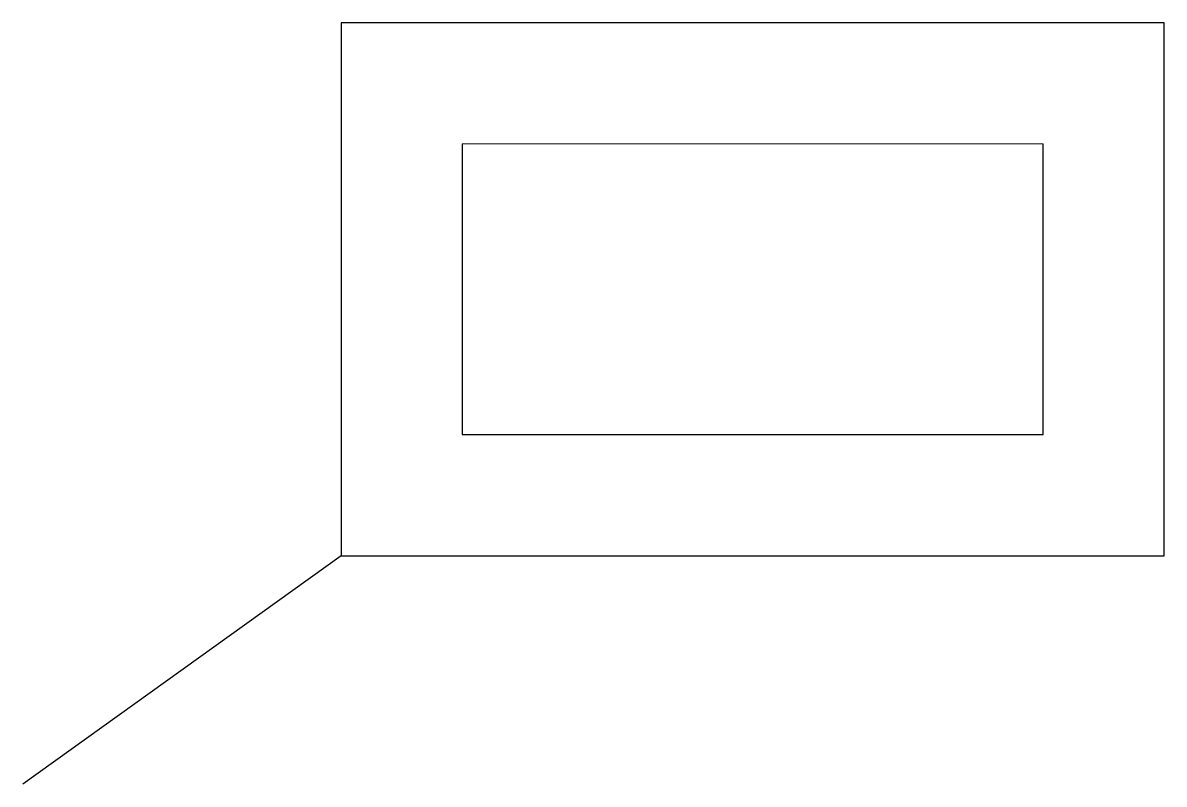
# Paper-space layout 'Sheet4' of a CAD drawing. Header units: inches. Extents: x -6.6 to 17, y -4.7 to 11.
# The model-space entities are those that its viewports show. They can reach past a viewport. Long polylines and large blocks are cut down to what shows.
import ezdxf

# ---------------------------------------------------------------- set-up
doc = ezdxf.new("R2010")
doc.units = ezdxf.units.IN
doc.header["$MEASUREMENT"] = 0
doc.layers.add('CUT', color=1, linetype='Continuous')

msp = doc.modelspace()

# ---------------------------------------------------------------- linework, layer by layer
at = {"layer": 'CUT', "color": 30, "true_color": 0xf8991e}
for points in [[(89.99067, 31.67704), (113.99067, 31.67704), (113.99067, 19.67704), (89.99067, 19.67704)], [(89.99067, 7.67704), (113.99067, 7.67704), (113.99067, 19.67704), (89.99067, 19.67704)], [(89.99067, 7.67704), (113.99067, 7.67704), (113.99067, -4.32296), (89.99067, -4.32296)]]:
    msp.add_lwpolyline(points, close=True, dxfattribs=at)

psp = doc.layouts.new('Sheet4')

# ---------------------------------------------------------------- linework, layer by layer
at = {"layer": 'CUT', "color": 30, "true_color": 0xf8991e}
psp.add_line((0, 0), (-6.576, -4.717), dxfattribs=at)
psp.add_lwpolyline([(0, 0), (17, 0), (17, 11), (0, 11)], close=True, dxfattribs=at)

# ---------------------------------------------------------------- viewports
at = {"layer": '0', "view_target_point": (23.85329, -22.7437)}
psp.add_viewport(center=(8.5, 5.5), size=(12, 6), view_center_point=(78.13738, 36.42073), view_height=12, dxfattribs=at)

doc.saveas('drawing.dxf')
